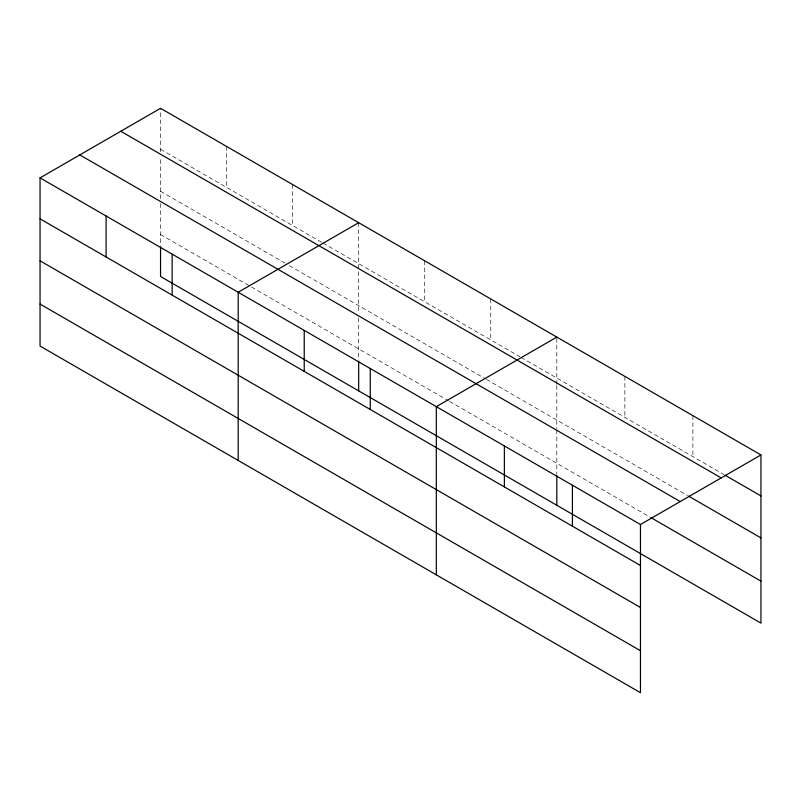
<?xml version="1.0" encoding="UTF-8"?>
<svg xmlns="http://www.w3.org/2000/svg" width="801" height="801" viewBox="0 0 801 801"><rect width="100%" height="100%" fill="white"/><g stroke="black" fill="none" stroke-linecap="round" stroke-linejoin="round"><path stroke-width="0.6" stroke-dasharray="4 3" d="M160.54 198.668L160.54 156.686M160.54 151.749L160.54 108.305M556.815 385.471L556.815 428.695M556.815 384.24L556.815 337.091M160.54 149.276L321.862 242.423M322.943 243.043L519.999 356.805M521.081 357.436L724.224 474.723M160.54 191.259L285.056 263.139M289.381 265.642L485.356 378.783M486.437 379.414L687.498 495.499M160.54 234.503L250.403 286.388M251.484 287.018L448.54 400.78M449.621 401.411L649.701 516.915M692.905 415.659L692.905 456.64M624.86 376.38L624.86 417.351M556.815 429.927L556.815 474.402M490.763 298.963L490.763 339.934M424.72 260.826L424.72 301.797M358.678 222.698L358.678 313.061M358.678 318.007L358.678 360.009M292.635 184.57L292.635 225.542M226.583 146.443L226.583 187.414M160.54 203.614L160.54 245.617"/><path stroke-width="1.2" d="M160.54 246.858L160.54 276.485L760.95 623.128L760.95 454.948L160.54 108.305L40.05 177.872L40.05 346.052L640.46 692.695L640.46 524.515L40.05 177.872M358.678 222.698L238.187 292.265L238.187 460.445M556.815 337.091L436.315 406.658L436.315 574.838M640.46 524.515L760.95 454.948M725.305 475.343L760.95 495.919M120.781 131.264L721.19 477.907M688.58 496.119L760.95 537.902M79.81 154.913L680.219 501.556M650.782 517.546L760.95 581.146M40.05 218.843L640.46 565.486M40.05 260.826L640.46 607.468M40.05 304.07L640.46 650.712M572.415 485.226L572.415 526.197M556.815 475.634L556.815 505.271M504.37 445.947L504.37 486.918M370.272 368.53L370.272 409.501M358.678 361.241L358.678 390.878M304.23 330.392L304.23 371.364M172.135 254.137L172.135 295.108M106.092 216L106.092 256.971"/></g></svg>
